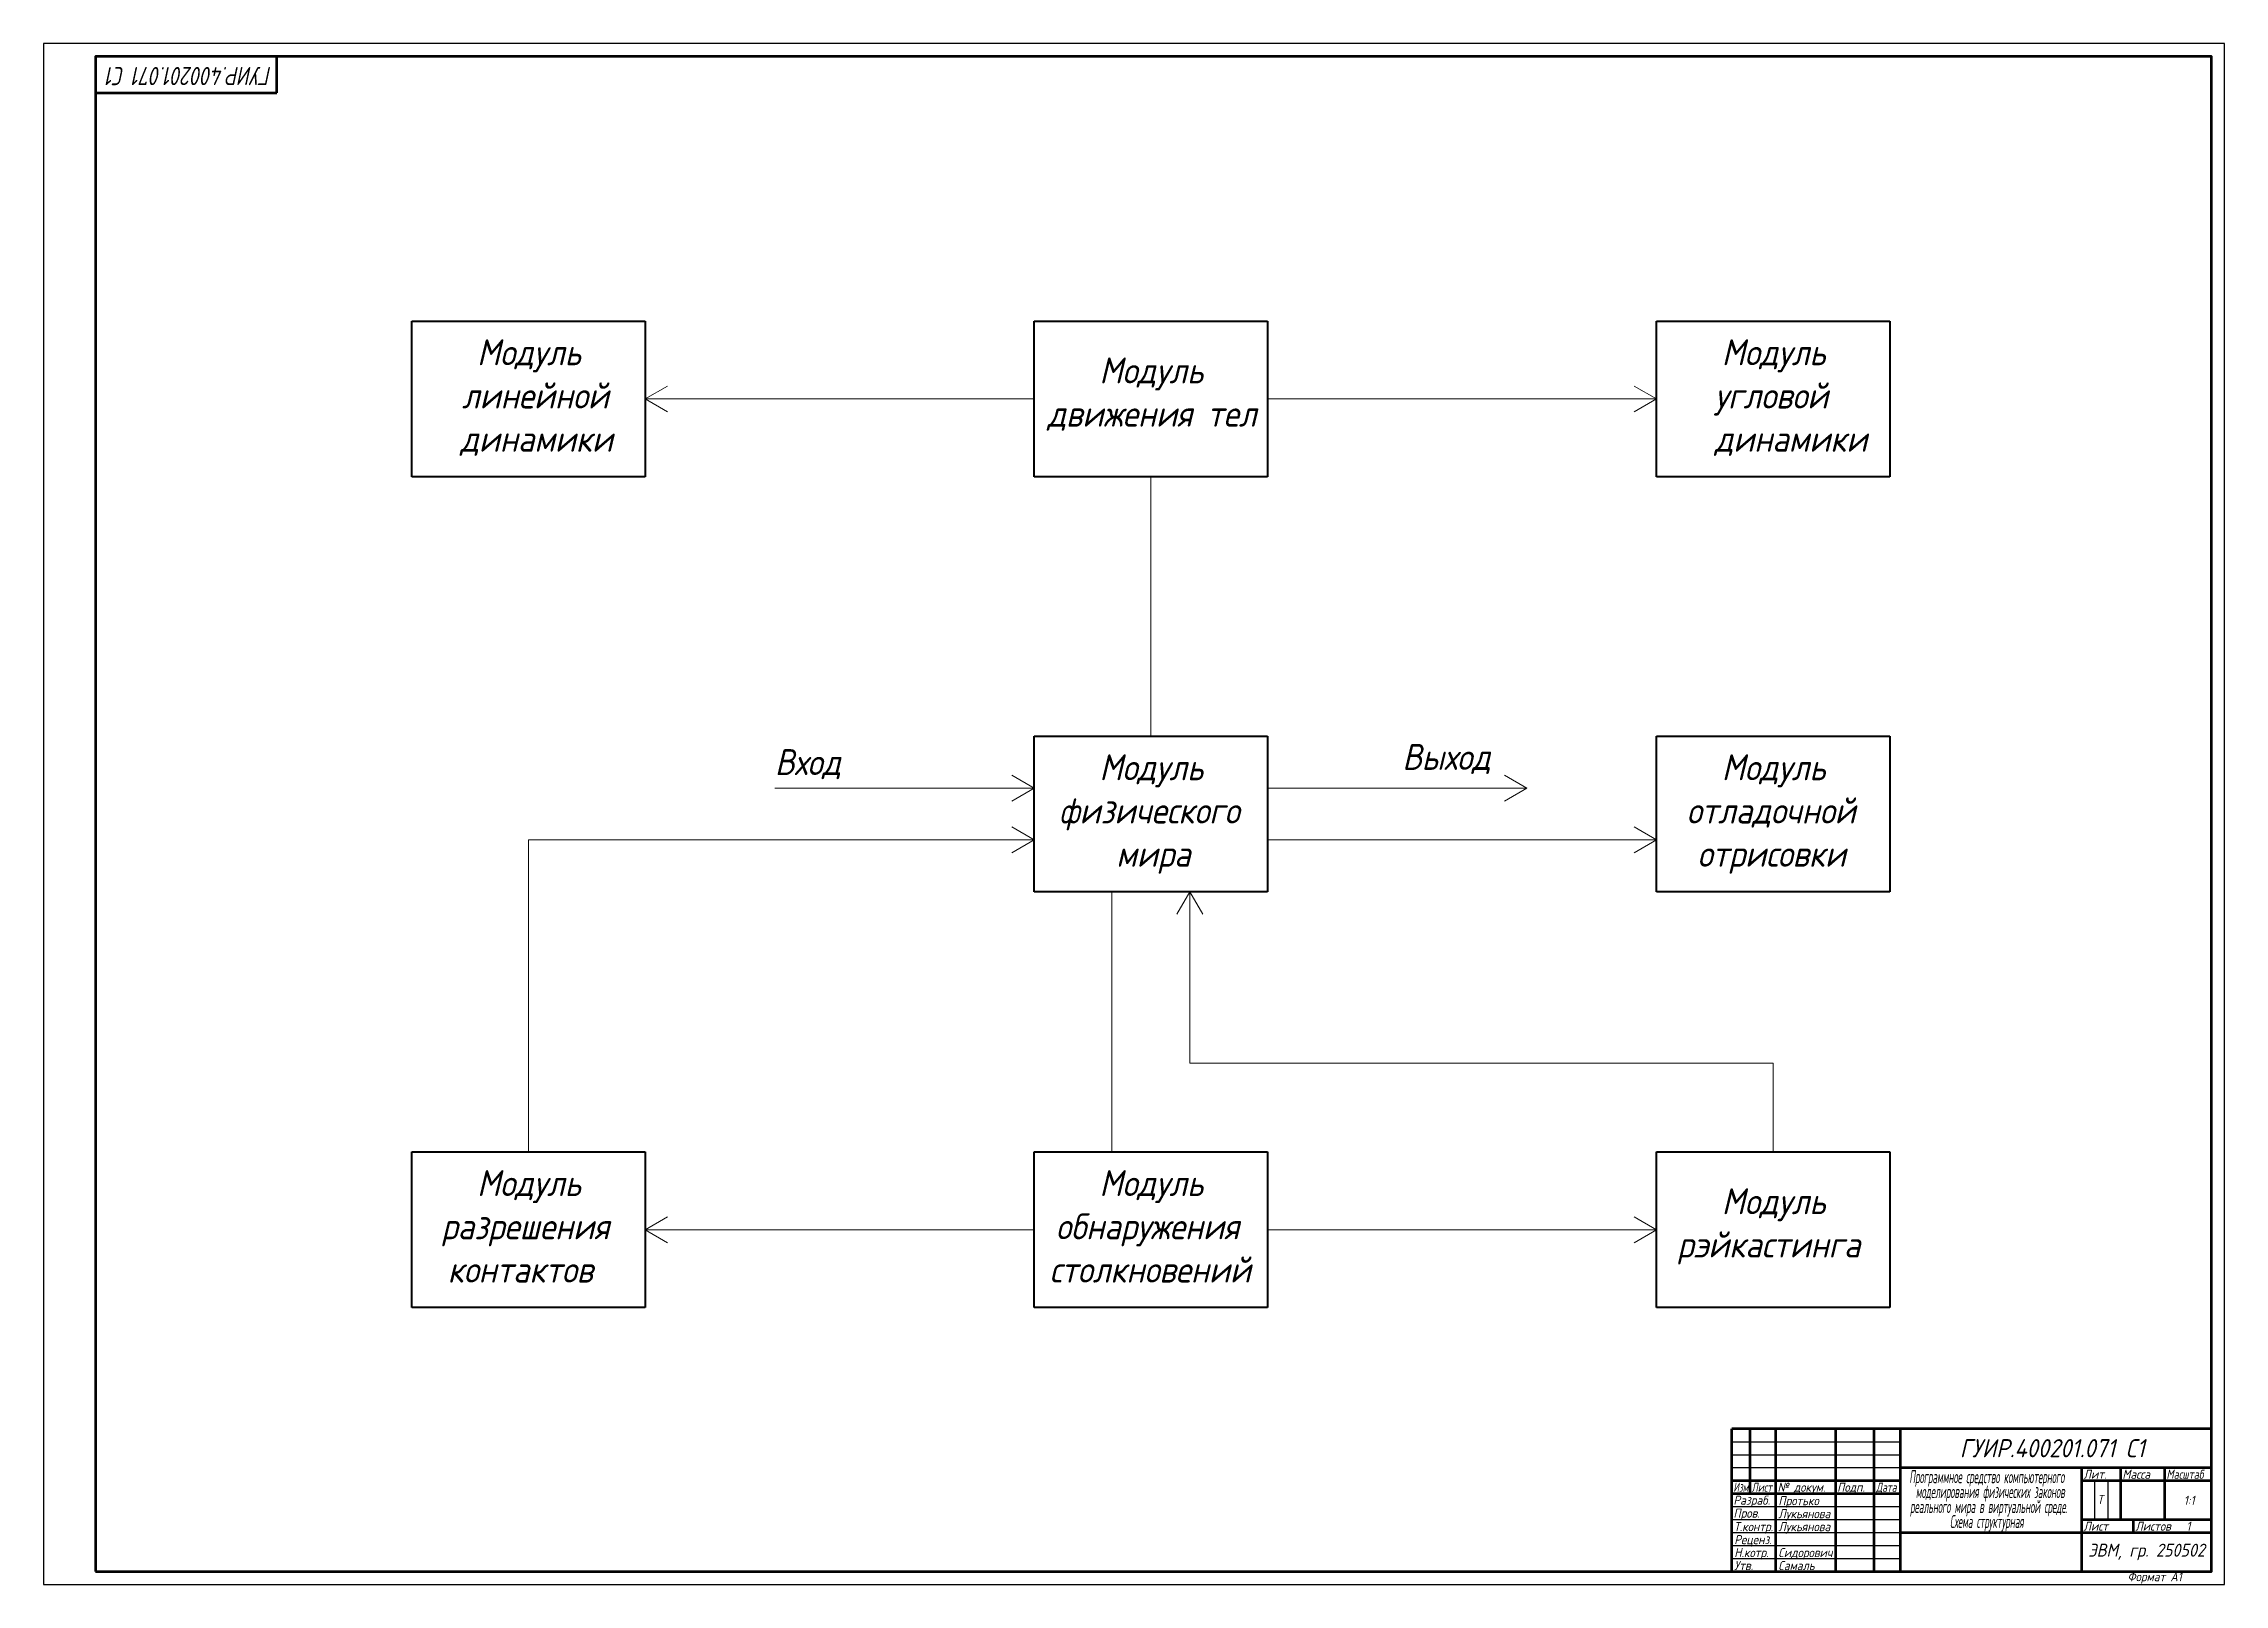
# Model space of a CAD drawing. Header units: millimetres. Extents: x 0 to 841, y 0 to 594.
import ezdxf

# ---------------------------------------------------------------- set-up
doc = ezdxf.new("R2010")
doc.units = ezdxf.units.MM
doc.header["$LTSCALE"] = 0.5
doc.layers.get('Defpoints').update_dxf_attribs({"color": 5})
doc.styles.get("Standard").update_dxf_attribs({"font": 'ISOCPEUI.TTF', "width": 0.9})

msp = doc.modelspace()

# ---------------------------------------------------------------- linework, layer by layer
at = {"lineweight": 20}
for p, q in [((0, 594), (841, 594)), ((0, 0), (0, 594)), ((841, 594), (841, 0)), ((240.66, 462), (232, 457)), ((232, 457), (382, 457)), ((240.66, 452), (232, 457)), ((472, 457), (622, 457)), ((622, 457), (613.34, 462)), ((622, 457), (613.34, 452)), ((427, 327), (427, 427)), ((382, 307), (373.34, 312)), ((572, 307), (563.34, 312)), ((282, 307), (382, 307)), ((382, 307), (373.34, 302)), ((472, 307), (572, 307)), ((572, 307), (563.34, 302)), ((187, 166.7), (187, 287)), ((187, 287), (382, 287)), ((382, 287), (373.34, 292)), ((382, 287), (373.34, 282)), ((472, 287), (622, 287)), ((622, 287), (613.34, 292)), ((622, 287), (613.34, 282)), ((412, 267), (412, 166.7)), ((442, 267), (437, 258.34)), ((442, 267), (442, 201)), ((442, 267), (447, 258.34)), ((442, 201), (667, 201)), ((667, 201), (667, 166.7)), ((240.66, 141.7), (232, 136.7)), ((232, 136.7), (382, 136.7)), ((240.66, 131.7), (232, 136.7)), ((622, 136.7), (472, 136.7)), ((613.34, 141.7), (622, 136.7)), ((613.34, 131.7), (622, 136.7)), ((841, 0), (0, 0))]:
    msp.add_line(p, q, dxfattribs=at)
at = {"lineweight": 60}
for p, q in [((90, 575), (90, 589)), ((20, 575), (90, 575))]:
    msp.add_line(p, q, dxfattribs=at)
at = {"lineweight": 40}
for p, q in [((142, 487), (232, 487)), ((142, 427), (142, 487)), ((232, 487), (232, 427)), ((382, 487), (472, 487)), ((382, 427), (382, 487)), ((472, 487), (472, 427)), ((622, 487), (712, 487)), ((622, 427), (622, 487)), ((712, 487), (712, 427)), ((232, 427), (142, 427)), ((472, 427), (382, 427)), ((712, 427), (622, 427)), ((382, 327), (472, 327)), ((382, 267), (382, 327)), ((472, 327), (472, 267)), ((622, 327), (712, 327)), ((622, 267), (622, 327)), ((712, 327), (712, 267)), ((472, 267), (382, 267)), ((712, 267), (622, 267)), ((142, 166.7), (232, 166.7)), ((142, 106.7), (142, 166.7)), ((232, 166.7), (232, 106.7)), ((382, 166.7), (472, 166.7)), ((382, 106.7), (382, 166.7)), ((472, 166.7), (472, 106.7)), ((622, 166.7), (712, 166.7)), ((622, 106.7), (622, 166.7)), ((712, 166.7), (712, 106.7)), ((232, 106.7), (142, 106.7)), ((472, 106.7), (382, 106.7)), ((712, 106.7), (622, 106.7))]:
    msp.add_line(p, q, dxfattribs=at)
at = {"color": 7, "linetype": 'Continuous', "lineweight": 60}
for p, q in [((836, 60), (651, 60)), ((651, 5), (651, 60)), ((658, 60), (658, 35)), ((668, 5), (668, 60)), ((691, 60), (691, 5)), ((706, 5), (706, 60)), ((716, 60), (716, 5)), ((716, 45), (836, 45)), ((786, 5), (786, 45)), ((801, 45), (801, 25)), ((818, 25), (818, 45)), ((651, 40), (716, 40)), ((651, 35), (716, 35)), ((786, 40), (836, 40)), ((716, 20), (836, 20)), ((786, 25), (836, 25)), ((806, 20), (806, 25))]:
    msp.add_line(p, q, dxfattribs=at)
at = {"color": 7, "linetype": 'Continuous', "lineweight": -3}
for p, q in [((651, 55), (716, 55)), ((651, 50), (716, 50)), ((651, 45), (716, 45)), ((791, 25), (791, 40)), ((796, 40), (796, 25)), ((651, 30), (716, 30)), ((651, 25), (716, 25)), ((651, 20), (716, 20)), ((651, 15), (716, 15)), ((651, 10), (716, 10))]:
    msp.add_line(p, q, dxfattribs=at)
at = {"color": 7, "linetype": 'Continuous'}
msp.add_line((786, 45), (786, 40), dxfattribs=at)
at = {"color": 7, "linetype": 'Continuous', "lineweight": 60}
msp.add_lwpolyline([(20, 5), (836, 5), (836, 589), (20, 589)], close=True, dxfattribs=at)
at = {"layer": 'Defpoints'}
msp.add_lwpolyline([(0, 0), (841, 0), (841, 594), (0, 594)], close=True, dxfattribs=at)

# ---------------------------------------------------------------- texts
at = {"lineweight": 40, "width": 0.9}
for s, p in [('Вход', (282, 312)), ('Выход', (523.96, 314))]:
    msp.add_text(s, height=10, dxfattribs=at).set_placement(p)
at = {"color": 7, "linetype": 'Continuous', "lineweight": -3}
for s, width, p in [('Лит.', 0.9, (786.67, 40.7)), ('Масса', 0.9, (801.67, 40.7)), ('Масштаб', 0.8, (818.67, 40.7)), ('Изм.', 0.7, (651.67, 35.7)), ('Разраб.', 0.9, (651.67, 30.7)), ('Лист', 0.75, (658.67, 35.7)), ('№ докум.', 0.9, (668.67, 35.7)), ('Подп.', 0.9, (691.67, 35.7)), ('Дата', 0.75, (706.67, 35.7)), ('Пров.', 0.9, (651.67, 25.7)), ('Лист', 0.9, (786.67, 20.7)), ('Листов   1', 0.9, (806.67, 20.7))]:
    msp.add_text(s, height=3.5, dxfattribs=dict(at, width=width)).set_placement(p)
at = {"width": 0.9}
msp.add_text('Т', height=3.5, dxfattribs=at).set_placement((792, 31))
at = {"color": 7, "linetype": 'Continuous', "lineweight": 70, "width": 0.9}
msp.add_text('Формат А1', height=3.5, dxfattribs=at).set_placement((803.66, 1.2))
at = {"lineweight": 20, "insert": (88, 578), "char_height": 7, "attachment_point": 1, "rotation": 180}
msp.add_mtext_dynamic_manual_height_columns('{\\fISOCPEUR|b0|i1|c204|p34;\\W0.8;ГУИР\\fISOCPEUR|b0|i1|c0|p34;.400201.071 \\fISOCPEUR|b0|i1|c204|p34;С\\fISOCPEUR|b0|i1|c0|p34;1}', width=82.6703, gutter_width=65, heights=[18.35], dxfattribs=at)
at = {"lineweight": 40, "char_height": 10, "attachment_point": 1}
for s, insert in [('\\pi25.15909;{\\fISOCPEUR|b0|i1|c204|p34;Модуль} \\P\\pi19.29545;{\\fISOCPEUR|b0|i1|c204|p34;линейной \\P\\pi18.68182;динамики}', (142, 480)), ('\\pi25.15909;{\\fISOCPEUR|b0|i1|c204|p34;Модуль} \\P\\pi22.43182;{\\fISOCPEUR|b0|i1|c204|p34;угловой \\P\\pi18.68182;динамики} ', (622, 480)), ('\\pi25.15909;{\\fISOCPEUR|b0|i1|c204|p34;Модуль} \\P\\pi5.11364;{\\fISOCPEUR|b0|i1|c204|p34;движения тел}', (382, 473)), ('\\pi25.15909;{\\fISOCPEUR|b0|i1|c204|p34;Модуль} {\\fISOCPEUR|b0|i1|c204|p34;\\P\\pi9.54545;физического\\P\\pi31.63636;мира}', (382, 320)), ('\\pi25.15909;{\\fISOCPEUR|b0|i1|c204|p34;Модуль} {\\fISOCPEUR|b0|i1|c204|p34;\\P\\pi11.65909;отладочной\\P\\pi15.81818;отрисовки}', (622, 320)), ('\\pi25.15909;{\\fISOCPEUR|b0|i1|c204|p34;Модуль} \\P\\pi11.38636;{\\fISOCPEUR|b0|i1|c204|p34;разрешения \\P\\pi13.84091;контактов}', (142, 159.7)), ('\\pi25.15909;{\\fISOCPEUR|b0|i1|c204|p34;Модуль} \\P\\pi8.38636;{\\fISOCPEUR|b0|i1|c204|p34;обнаружения \\P\\pi6;столкновений}', (382, 159.7)), ('\\pi25.15909;{\\fISOCPEUR|b0|i1|c204|p34;Модуль\\P\\pi7.97727;рэйкастинга}', (622, 152.7))]:
    msp.add_mtext_dynamic_manual_height_columns(s, width=90, gutter_width=65, heights=[0], dxfattribs=dict(at, insert=insert))
at = {"lineweight": 20}
for s, width, insert, char_height, attachment_point in [('\\pi22.96364;{\\fISOCPEUR|b0|i1|c204|p34;ГУИР}.400201.0{\\fISOCPEUR|b0|i1|c204|p34;71} {\\fISOCPEUR|b0|i1|c204|p34;С}1', 120, (716, 56), 7, 1), ('{\\fISOCPEUR|b0|i1|c204|p34;ЭВМ}, {\\fISOCPEUR|b0|i1|c204|p34;гр}. {\\fISOCPEUR|b0|i1|c204|p34;2}5050{\\fISOCPEUR|b0|i1|c204|p34;2}', 50, (811, 12.5), 5, 5)]:
    msp.add_mtext_dynamic_manual_height_columns(s, width=width, gutter_width=65, heights=[0], dxfattribs=dict(at, insert=insert, char_height=char_height, attachment_point=attachment_point))
at = {"insert": (716, 44), "char_height": 5, "attachment_point": 1, "line_spacing_factor": 0.69}
msp.add_mtext_dynamic_manual_height_columns('\\pi3.50379;{\\fISOCPEUR|b0|i1|c204|p34;\\W0.5;Программное средство компьютерного \\P\\pi6.00379;моделирования физических законов \\P\\pi3.78788;реального мира в виртуальной среде.\\fISOCPEUR|b0|i1|c0|p34;\\P\\pi19.16667;\\fISOCPEUR|b0|i1|c204|p34;Схема\\fISOCPEUR|b0|i1|c0|p34; \\fISOCPEUR|b0|i1|c204|p34;структурная}', width=70, gutter_width=20, heights=[0], dxfattribs=at)
at = {"char_height": 3.5, "attachment_point": 1}
for s, width, insert in [('{\\fISOCPEUR|b0|i1|c204|p34;Протько}', 23, (669, 34)), ('\\pi9;\\P\\pi7.35341;1:1', 18, (818, 40)), ('{\\fISOCPEUR|b0|i1|c204|p34;Лукьянова}', 23, (669, 29)), ('{\\fISOCPEUR|b0|i1|c204|p34;Реценз}.', 17, (652, 19)), ('\\pi0.86364;{\\fISOCPEUR|b0|i1|c204|p34;Т}.{\\fISOCPEUR|b0|i1|c204|p34;контр}.', 17, (651, 24)), ('{\\fISOCPEUR|b0|i1|c204|p34;Лукьянова}', 23, (669, 24)), ('{\\fISOCPEUR|b0|i1|c204|p34;Утв}.', 17, (652, 9)), ('{\\fISOCPEUR|b0|i1|c204|p34;Н}.{\\fISOCPEUR|b0|i1|c204|p34;котр}.', 17, (652, 14)), ('{\\fISOCPEUR|b0|i1|c204|p34;Сидорович}', 23, (669, 14)), ('{\\fISOCPEUR|b0|i1|c204|p34;Самаль}', 23, (669, 9))]:
    msp.add_mtext_dynamic_manual_height_columns(s, width=width, gutter_width=15, heights=[0], dxfattribs=dict(at, insert=insert))

doc.saveas('drawing.dxf')
